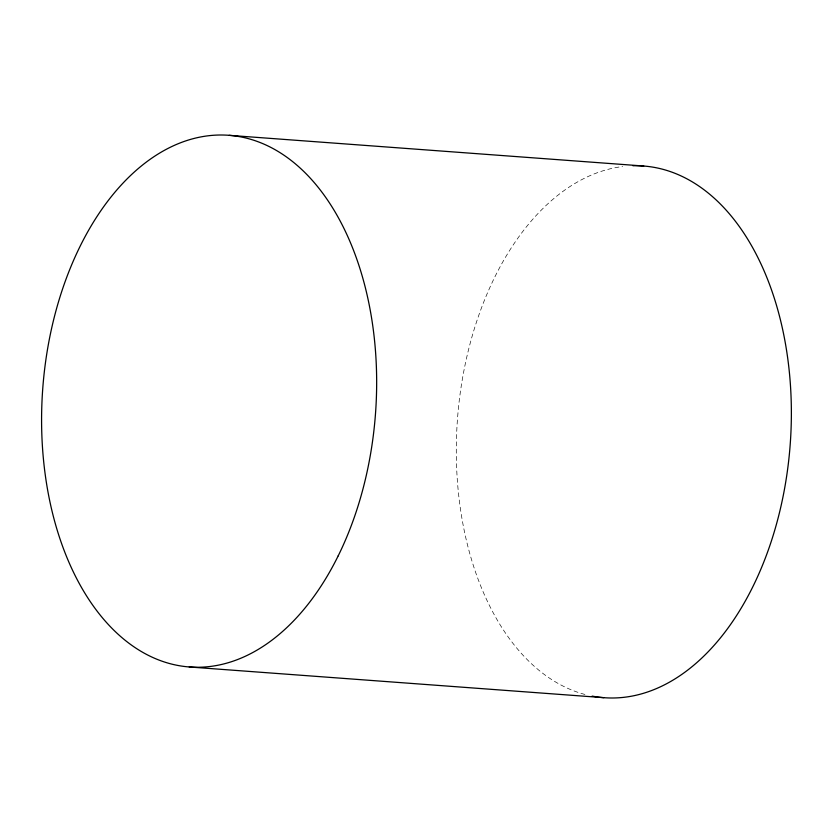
<?xml version="1.0" encoding="UTF-8"?>
<svg xmlns="http://www.w3.org/2000/svg" width="833" height="833" viewBox="0 0 833 833"><rect width="100%" height="100%" fill="white"/><g stroke="black" fill="none" stroke-linecap="round" stroke-linejoin="round"><path stroke-width="0.62" stroke-dasharray="4.17 3.12" d="M584.912 694.451A266.57 166.85 -85.8 0 1 457.359 420.634A266.57 166.85 -85.8 0 1 622.615 166.538"/><path stroke-width="1.25" d="M229.106 135.331L643.763 166.027M189.237 666.973L603.894 697.669M632.955 165.757A266.57 166.85 -85.8 0 1 790.132 445.384A266.57 166.85 -85.8 0 1 592.159 696.107M338.208 555.84A266.57 166.85 -85.8 0 0 237.197 136.268A266.57 166.85 -85.8 0 0 52.094 511.358A266.57 166.85 -85.8 0 0 338.208 555.84"/></g></svg>
